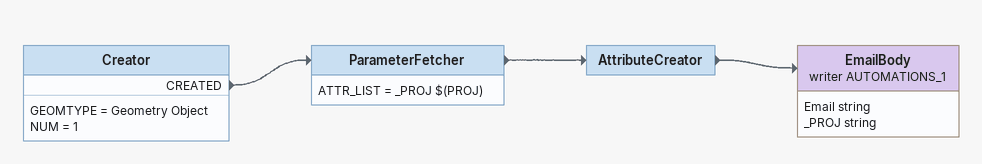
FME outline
Creator
    GEOMTYPE = Geometry Object
    NUM = 1
    CREATED -> ParameterFetcher
ParameterFetcher
    ATTR_LIST = _PROJ $(PROJ)
    -> AttributeCreator
AttributeCreator
    -> EmailBody (writer AUTOMATIONS_1)
EmailBody (writer AUTOMATIONS_1)
    attributes: Email string, _PROJ string
